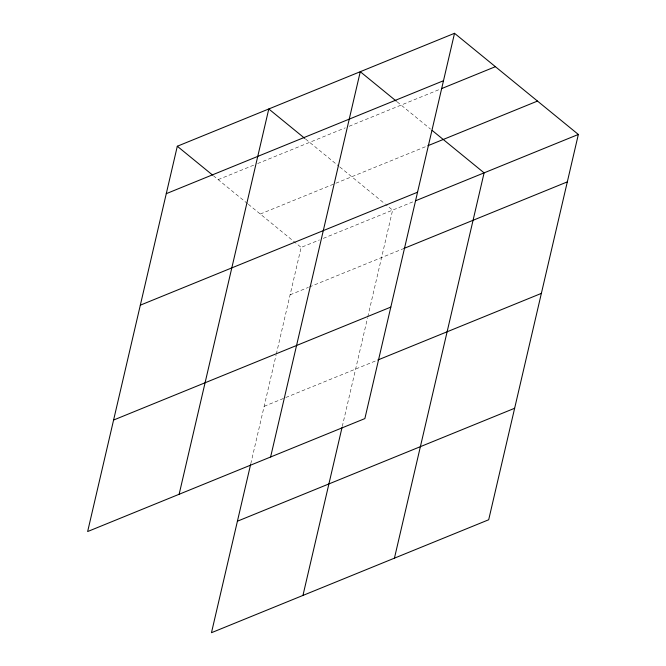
<?xml version="1.0" encoding="UTF-8"?>
<svg xmlns="http://www.w3.org/2000/svg" width="666" height="666" viewBox="0 0 666 666"><rect width="100%" height="100%" fill="white"/><g stroke="black" fill="none" stroke-linecap="round" stroke-linejoin="round"><path stroke-width="0.5" stroke-dasharray="3.33 2.5" d="M250.782 463.761L276.074 355.095M276.307 354.096L301.132 247.411L319.43 239.951M342.266 426.49L367.557 317.824M367.79 316.816L392.615 210.131L386.205 204.895M218.165 179.629L253.796 165.11M257.65 163.545L345.279 127.839M349.134 126.274L440.567 89.019M260.264 214.027L426.864 146.145M323.276 238.386L413.802 201.498M290.093 294.83L308.391 287.371M309.357 286.979L402.764 248.926M264.152 406.327L376.823 360.423M397.127 101.815L430.527 129.096M305.644 139.086L339.044 166.367M339.835 167.016L385.406 204.246M213.361 175.699L247.561 203.638M248.351 204.287L301.132 247.411"/><path stroke-width="1" d="M454.528 33.3L177.306 146.245L87.646 531.543L364.868 418.589L454.528 33.3L578.354 134.457L488.694 519.755L211.472 632.7L250.549 464.768M179.129 494.272L268.789 108.974L304.845 138.428M270.612 456.993L360.273 71.703L396.328 101.157M302.955 595.429L342.033 427.497M394.439 558.158L484.099 172.86L432.117 130.394M166.267 193.673L443.498 80.719M441.533 88.628L495.396 66.683M427.83 145.754L537.495 101.074M140.318 305.17L417.549 192.216M415.726 200.716L578.354 134.457M403.729 248.535L567.324 181.876M113.586 420.046L390.817 307.093M377.78 360.031L541.375 293.381M237.412 521.203L514.643 408.258M177.306 146.245L212.554 175.05"/></g></svg>
